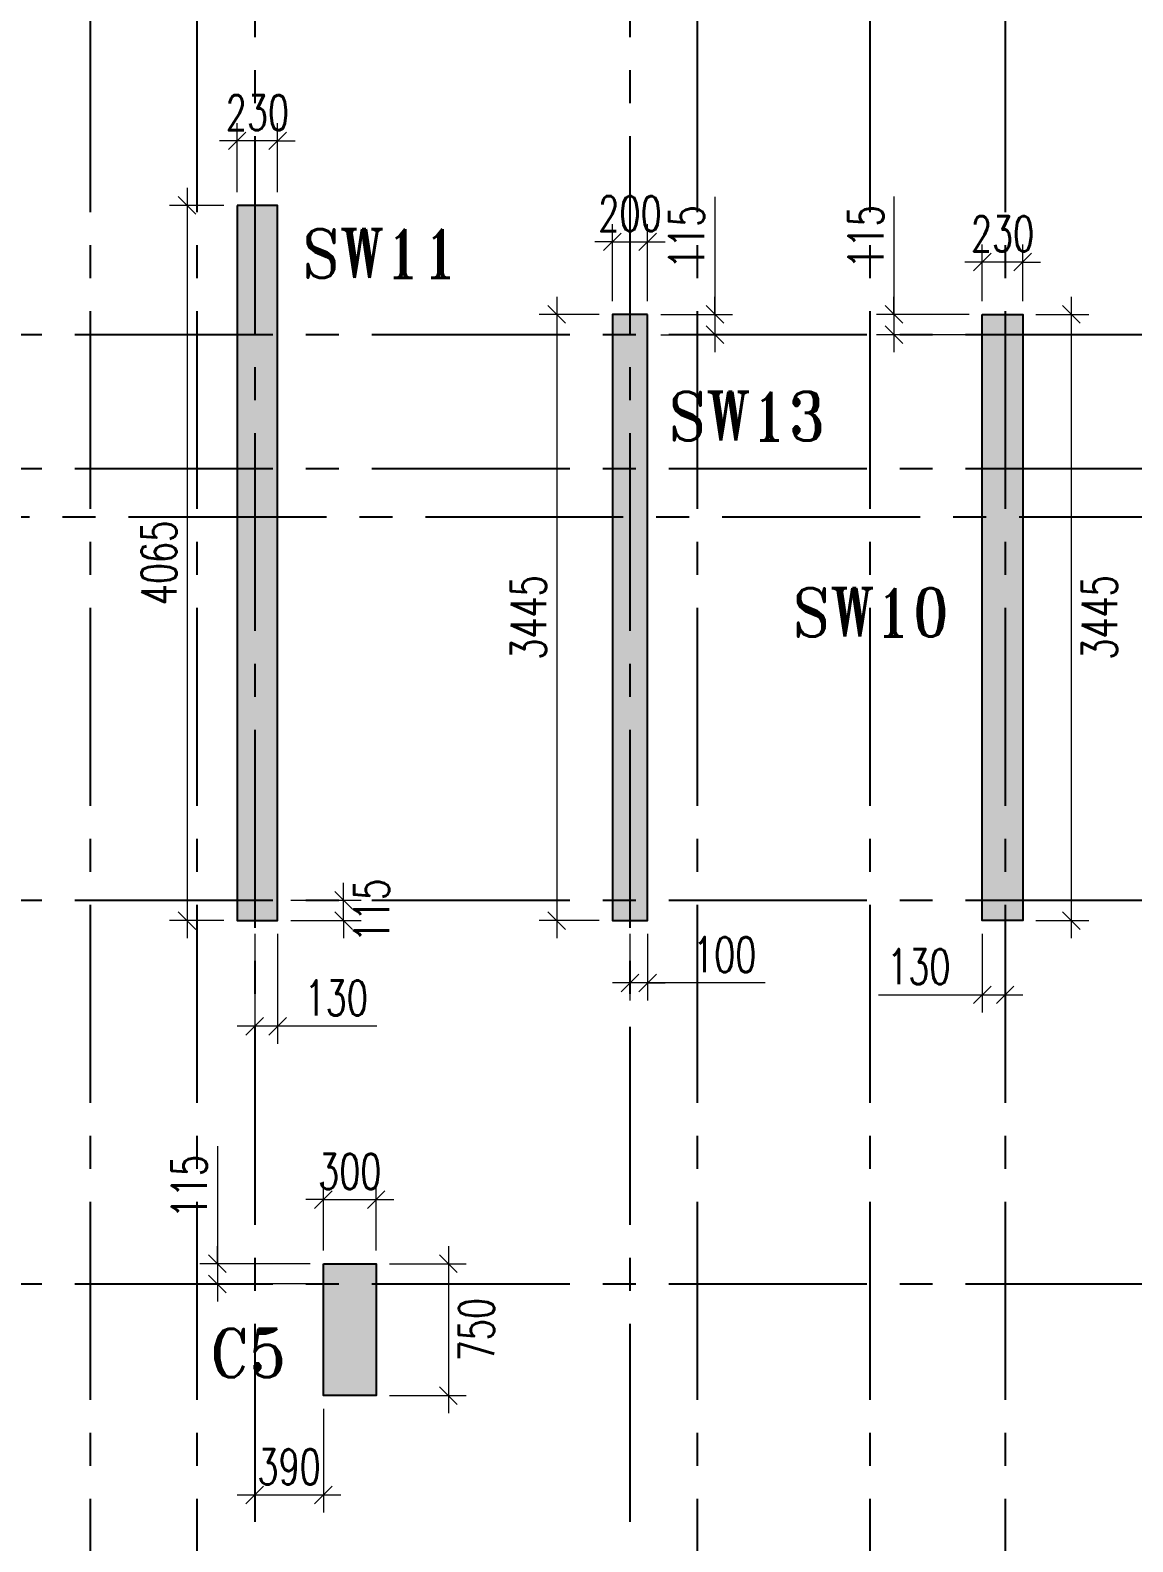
# Model space of a CAD drawing. Header units: millimetres. Extents: x 1123469 to 1752051, y -126924 to 196924.
# Drawn here: x 1422689 to 1428956, y -26479 to -17889 of the extents above; entities that cross this region are included whole.
import ezdxf

# ---------------------------------------------------------------- set-up
doc = ezdxf.new("R2010")
doc.units = ezdxf.units.MM
doc.header["$LTSCALE"] = 500
doc.header["$MEASUREMENT"] = 0
doc.header["$PDMODE"] = 34
for name, pattern in [('CONTINOUS', [0]), ('DASHDOT', [1, 0.5, -0.25, 0, -0.25]), ('Site$0$CENTER2', [1.125, 0.75, -0.125, 0.125, -0.125])]:
    doc.linetypes.add(name, pattern=pattern)
doc.layers.get('Defpoints').update_dxf_attribs({"lineweight": 0})
for name, color, linetype, lineweight in [('COL. NO.', 1, 'DASHDOT', 15), ('CUT OUT', 1, 'Continuous', 13), ('dim-M', 1, 'Continuous', 15), ('TOWER COL HATCH', 253, 'Continuous', 20)]:
    doc.layers.add(name, color=color, linetype=linetype, lineweight=lineweight)
for name, color, linetype in [('GLASS', 5, 'Continuous'), ('GRID', 7, 'Continuous'), ('TOWER AREA COLUMN.', 6, 'Continuous')]:
    doc.layers.add(name, color=color, linetype=linetype)
doc.styles.add('2MM', font='romans.shx', dxfattribs={"width": 0.7})
doc.styles.add('ROMANT', font='romant__.ttf', dxfattribs={"width": 0.9, "height": 600})
doc.dimstyles.new('RAJESH', dxfattribs={"dimtxt": 200, "dimasz": 180, "dimexe": 100, "dimexo": 250, "dimgap": 50, "dimtad": 2, "dimdec": 0, "dimzin": 1, "dimdsep": 46, "dimtxsty": '2MM', "dimblk": 'OBLIQUE', "dimcen": 0, "dimdle": 100, "dimclrd": 1, "dimclre": 1, "dimclrt": 3, "dimadec": 0, "dimazin": 0, "dimtfac": 1, "dimtdec": 0, "dimtix": 1, "dimtmove": 2, "dimatfit": 3, "dimfxl": 1, "dimtolj": 1, "dimlwd": -1, "dimarcsym": 0})

# ---------------------------------------------------------------- blocks, each defined once
blk = doc.blocks.new('EEE')
at = {"layer": 'GRID', "color": 16, "linetype": 'Site$0$CENTER2', "ltscale": 3}
for points in [[(1423030.6, 258923.2), (1423030.6, 223711.9)], [(1423635.6, 258923.2), (1423635.6, 223711.9)], [(1424487.3, 258923.2), (1423965.6, 258229.8), (1423965.6, 223711.9)], [(1425576.4, 258923.2), (1426098.1, 258229.8), (1426098.1, 223711.9)], [(1426480.6, 258923.2), (1426480.6, 223711.9)], [(1427460.6, 258923.2), (1427460.6, 223711.9)], [(1428230.6, 258923.2), (1428230.6, 223711.9)], [(1363880.9, 238538.8), (1442964.5, 238538.8)], [(1363880.9, 237778.8), (1442964.5, 237778.8)], [(1363880.9, 236875.5), (1364185.2, 237504), (1442964.5, 237504)], [(1363880.9, 235324.1), (1442964.5, 235324.1)], [(1363880.9, 233143.8), (1442964.5, 233143.8)]]:
    blk.add_lwpolyline(points, dxfattribs=at)
blk = doc.blocks.new('3tgra')
at = {"layer": 'TOWER COL HATCH'}
h = blk.add_hatch(color=253, dxfattribs=at)
h.dxf.hatch_style = 1
h.paths.add_polyline_path([(1383875.6, 78731.7), (1383875.6, 74666.6), (1383645.6, 74666.6), (1383645.6, 77881.7), (1383645.6, 78111.7), (1383645.6, 78731.7)])
h = blk.add_hatch(color=253, dxfattribs=at)
h.dxf.hatch_style = 1
h.paths.add_polyline_path([(1379640.6, 78111.7), (1379410.6, 78111.7), (1379410.6, 74666.6), (1379640.6, 74666.6), (1379640.6, 77881.7)])
h = blk.add_hatch(color=253, dxfattribs=at)
h.dxf.hatch_style = 1
h.paths.add_polyline_path([(1381543.1, 78111.7), (1381743.1, 78111.7), (1381743.1, 77881.7), (1381743.1, 74666.6), (1381543.1, 74666.6), (1381543.1, 77881.7)])
h = blk.add_hatch(color=253, dxfattribs=at)
h.dxf.hatch_style = 1
h.paths.add_polyline_path([(1383385.7, 72716.8), (1383085.7, 72716.8), (1383085.7, 71966.8), (1383385.7, 71966.8)])
at = {"layer": 'TOWER AREA COLUMN.', "color": 4}
for points in [[(1383875.6, 78731.7), (1383875.6, 74666.6), (1383645.6, 74666.6), (1383645.6, 77881.7), (1383645.6, 77881.7), (1383645.6, 78111.7), (1383645.6, 78111.7), (1383645.6, 78731.7), (1383875.6, 78731.7)], [(1379640.6, 78111.7), (1379410.6, 78111.7), (1379410.6, 74666.6), (1379640.6, 74666.6), (1379640.6, 77881.7), (1379640.6, 77881.7), (1379640.6, 78111.7)], [(1381543.1, 78111.7), (1381743.1, 78111.7), (1381743.1, 77881.7), (1381743.1, 77881.7), (1381743.1, 74666.6), (1381543.1, 74666.6), (1381543.1, 77881.7), (1381543.1, 77881.7), (1381543.1, 78111.7)]]:
    blk.add_lwpolyline(points, dxfattribs=at)
blk.add_lwpolyline([(1383385.7, 72716.8), (1383085.7, 72716.8), (1383085.7, 71966.8), (1383385.7, 71966.8)], close=True, dxfattribs=at)
blk = doc.blocks.new('_Oblique')
at = {"color": 0, "linetype": 'ByBlock', "lineweight": -2}
blk.add_line((-0.5, -0.5), (0.5, 0.5), dxfattribs=at)
blk = doc.blocks.new('*D1385')
at = {"layer": 'Defpoints', "color": 0, "ltscale": 100, "transparency": 16777216}
for p in [(1428100.6, 78409.7), (1428100.6, 78111.7), (1428330.6, 78111.7)]:
    blk.add_point(p, dxfattribs=at)
at = {"layer": 'dim-M', "color": 1, "lineweight": -2, "ltscale": 100, "transparency": 16777216}
for p, q in [((1428100.6, 78186.7), (1428100.6, 78509.7)), ((1428330.6, 78186.7), (1428330.6, 78509.7))]:
    blk.add_line(p, q, dxfattribs=at)
at = {"layer": 'dim-M', "color": 1, "ltscale": 100, "transparency": 16777216}
for p, q in [((1428100.6, 78409.7), (1428000.6, 78409.7)), ((1428330.6, 78409.7), (1428100.6, 78409.7)), ((1428330.6, 78409.7), (1428430.6, 78409.7))]:
    blk.add_line(p, q, dxfattribs=at)
at = {"layer": 'dim-M', "color": 1, "ltscale": 100, "transparency": 16777216, "xscale": 100, "yscale": 100, "zscale": 100}
blk.add_blockref('_Oblique', (1428100.6, 78409.7), dxfattribs=at)
at = {"layer": 'dim-M', "color": 1, "ltscale": 100, "transparency": 16777216, "xscale": 100, "yscale": 100, "zscale": 100, "rotation": 180}
blk.add_blockref('_Oblique', (1428330.6, 78409.7), dxfattribs=at)
at = {"layer": 'dim-M', "color": 3, "ltscale": 100, "transparency": 16777216, "insert": (1428215.6, 78569.7), "char_height": 200, "attachment_point": 5, "style": '2MM'}
blk.add_mtext('\\A1;230', dxfattribs=at)
blk = doc.blocks.new('*D1386')
at = {"layer": 'Defpoints', "color": 0, "ltscale": 100, "transparency": 16777216}
for p in [(1428330.6, 78111.7), (1428330.6, 74666.6), (1428606.5, 74666.6)]:
    blk.add_point(p, dxfattribs=at)
at = {"layer": 'dim-M', "color": 1, "ltscale": 100, "transparency": 16777216}
blk.add_line((1428606.5, 78211.7), (1428606.5, 74566.6), dxfattribs=at)
at = {"layer": 'dim-M', "color": 1, "lineweight": -2, "ltscale": 100, "transparency": 16777216}
for p, q in [((1428405.6, 78111.7), (1428706.5, 78111.7)), ((1428405.6, 74666.6), (1428706.5, 74666.6))]:
    blk.add_line(p, q, dxfattribs=at)
at = {"layer": 'dim-M', "color": 1, "ltscale": 100, "transparency": 16777216, "xscale": 100, "yscale": 100, "zscale": 100}
for p, rotation in [((1428606.5, 78111.7), 90), ((1428606.5, 74666.6), 270)]:
    blk.add_blockref('_Oblique', p, dxfattribs=dict(at, rotation=rotation))
at = {"layer": 'dim-M', "color": 3, "ltscale": 100, "transparency": 16777216, "insert": (1428766.5, 76389.1), "char_height": 200, "attachment_point": 5, "rotation": 90, "style": '2MM'}
blk.add_mtext('\\A1;3445', dxfattribs=at)
blk = doc.blocks.new('*D1387')
at = {"layer": 'Defpoints', "color": 0, "ltscale": 100, "transparency": 16777216}
for p in [(1428100.6, 78111.7), (1427598.5, 77996.7), (1428100.6, 77996.7)]:
    blk.add_point(p, dxfattribs=at)
at = {"layer": 'dim-M', "color": 1, "ltscale": 100, "transparency": 16777216}
for p, q in [((1427598.5, 78782.3), (1427598.5, 78111.7)), ((1427598.5, 78111.7), (1427598.5, 78211.7)), ((1427598.5, 78111.7), (1427598.5, 77996.7)), ((1427598.5, 78111.7), (1427598.5, 77996.7)), ((1427598.5, 77996.7), (1427598.5, 77896.7))]:
    blk.add_line(p, q, dxfattribs=at)
at = {"layer": 'dim-M', "color": 1, "lineweight": -2, "ltscale": 100, "transparency": 16777216}
for p, q in [((1428025.6, 78111.7), (1427498.5, 78111.7)), ((1428025.6, 77996.7), (1427498.5, 77996.7))]:
    blk.add_line(p, q, dxfattribs=at)
at = {"layer": 'dim-M', "color": 1, "ltscale": 100, "transparency": 16777216, "xscale": 100, "yscale": 100, "zscale": 100}
for p, rotation in [((1427598.5, 78111.7), 270), ((1427598.5, 77996.7), 90)]:
    blk.add_blockref('_Oblique', p, dxfattribs=dict(at, rotation=rotation))
at = {"layer": 'dim-M', "color": 3, "ltscale": 100, "transparency": 16777216, "insert": (1427438.5, 78552.3), "char_height": 200, "attachment_point": 5, "rotation": 90, "style": '2MM'}
blk.add_mtext('\\A1;115', dxfattribs=at)
blk = doc.blocks.new('*D1388')
at = {"layer": 'Defpoints', "color": 0, "ltscale": 100, "transparency": 16777216}
for p in [(1428100.6, 74666.6), (1428230.6, 74666.6), (1428230.6, 74244.8)]:
    blk.add_point(p, dxfattribs=at)
at = {"layer": 'dim-M', "color": 1, "lineweight": -2, "ltscale": 100, "transparency": 16777216}
for p, q in [((1428100.6, 74591.6), (1428100.6, 74144.8)), ((1428230.6, 74591.6), (1428230.6, 74144.8))]:
    blk.add_line(p, q, dxfattribs=at)
at = {"layer": 'dim-M', "color": 1, "ltscale": 100, "transparency": 16777216}
for p, q in [((1427510.1, 74244.8), (1428100.6, 74244.8)), ((1428000.6, 74244.8), (1428330.6, 74244.8))]:
    blk.add_line(p, q, dxfattribs=at)
at = {"layer": 'dim-M', "color": 1, "ltscale": 100, "transparency": 16777216, "xscale": 100, "yscale": 100, "zscale": 100, "rotation": 180}
blk.add_blockref('_Oblique', (1428100.6, 74244.8), dxfattribs=at)
at = {"layer": 'dim-M', "color": 1, "ltscale": 100, "transparency": 16777216, "xscale": 100, "yscale": 100, "zscale": 100}
blk.add_blockref('_Oblique', (1428230.6, 74244.8), dxfattribs=at)
at = {"layer": 'dim-M', "color": 3, "ltscale": 100, "transparency": 16777216, "insert": (1427740.1, 74404.8), "char_height": 200, "attachment_point": 5, "style": '2MM'}
blk.add_mtext('\\A1;130', dxfattribs=at)
blk = doc.blocks.new('*D1389')
at = {"layer": 'Defpoints', "color": 0, "ltscale": 100, "transparency": 16777216}
for p in [(1426198.1, 78524.5), (1425998.1, 78111.7), (1426198.1, 78111.7)]:
    blk.add_point(p, dxfattribs=at)
at = {"layer": 'dim-M', "color": 1, "lineweight": -2, "ltscale": 100, "transparency": 16777216}
for p, q in [((1425998.1, 78186.7), (1425998.1, 78624.5)), ((1426198.1, 78186.7), (1426198.1, 78624.5))]:
    blk.add_line(p, q, dxfattribs=at)
at = {"layer": 'dim-M', "color": 1, "ltscale": 100, "transparency": 16777216}
for p, q in [((1425998.1, 78524.5), (1425898.1, 78524.5)), ((1425998.1, 78524.5), (1426198.1, 78524.5)), ((1426198.1, 78524.5), (1426298.1, 78524.5))]:
    blk.add_line(p, q, dxfattribs=at)
at = {"layer": 'dim-M', "color": 1, "ltscale": 100, "transparency": 16777216, "xscale": 100, "yscale": 100, "zscale": 100}
blk.add_blockref('_Oblique', (1425998.1, 78524.5), dxfattribs=at)
at = {"layer": 'dim-M', "color": 1, "ltscale": 100, "transparency": 16777216, "xscale": 100, "yscale": 100, "zscale": 100, "rotation": 180}
blk.add_blockref('_Oblique', (1426198.1, 78524.5), dxfattribs=at)
at = {"layer": 'dim-M', "color": 3, "ltscale": 100, "transparency": 16777216, "insert": (1426098.1, 78684.5), "char_height": 200, "attachment_point": 5, "style": '2MM'}
blk.add_mtext('\\A1;200', dxfattribs=at)
blk = doc.blocks.new('*D1390')
at = {"layer": 'Defpoints', "color": 0, "ltscale": 100, "transparency": 16777216}
for p in [(1426198.1, 78111.7), (1426198.1, 77996.7), (1426580.6, 77996.7)]:
    blk.add_point(p, dxfattribs=at)
at = {"layer": 'dim-M', "color": 1, "ltscale": 100, "transparency": 16777216}
for p, q in [((1426580.6, 78780.9), (1426580.6, 78111.7)), ((1426580.6, 78111.7), (1426580.6, 78211.7)), ((1426580.6, 78111.7), (1426580.6, 77996.7)), ((1426580.6, 78111.7), (1426580.6, 77996.7)), ((1426580.6, 77996.7), (1426580.6, 77896.7))]:
    blk.add_line(p, q, dxfattribs=at)
at = {"layer": 'dim-M', "color": 1, "lineweight": -2, "ltscale": 100, "transparency": 16777216}
for p, q in [((1426273.1, 78111.7), (1426680.6, 78111.7)), ((1426273.1, 77996.7), (1426680.6, 77996.7))]:
    blk.add_line(p, q, dxfattribs=at)
at = {"layer": 'dim-M', "color": 1, "ltscale": 100, "transparency": 16777216, "xscale": 100, "yscale": 100, "zscale": 100}
for p, rotation in [((1426580.6, 78111.7), 270), ((1426580.6, 77996.7), 90)]:
    blk.add_blockref('_Oblique', p, dxfattribs=dict(at, rotation=rotation))
at = {"layer": 'dim-M', "color": 3, "ltscale": 100, "transparency": 16777216, "insert": (1426420.6, 78550.9), "char_height": 200, "attachment_point": 5, "rotation": 90, "style": '2MM'}
blk.add_mtext('\\A1;115', dxfattribs=at)
blk = doc.blocks.new('*D1391')
at = {"layer": 'Defpoints', "color": 0, "ltscale": 100, "transparency": 16777216}
for p in [(1425998.1, 78111.7), (1425681.5, 74666.6), (1425998.1, 74666.6)]:
    blk.add_point(p, dxfattribs=at)
at = {"layer": 'dim-M', "color": 1, "ltscale": 100, "transparency": 16777216}
blk.add_line((1425681.5, 78211.7), (1425681.5, 74566.6), dxfattribs=at)
at = {"layer": 'dim-M', "color": 1, "lineweight": -2, "ltscale": 100, "transparency": 16777216}
for p, q in [((1425923.1, 78111.7), (1425581.5, 78111.7)), ((1425923.1, 74666.6), (1425581.5, 74666.6))]:
    blk.add_line(p, q, dxfattribs=at)
at = {"layer": 'dim-M', "color": 1, "ltscale": 100, "transparency": 16777216, "xscale": 100, "yscale": 100, "zscale": 100}
for p, rotation in [((1425681.5, 78111.7), 90), ((1425681.5, 74666.6), 270)]:
    blk.add_blockref('_Oblique', p, dxfattribs=dict(at, rotation=rotation))
at = {"layer": 'dim-M', "color": 3, "ltscale": 100, "transparency": 16777216, "insert": (1425521.5, 76389.1), "char_height": 200, "attachment_point": 5, "rotation": 90, "style": '2MM'}
blk.add_mtext('\\A1;3445', dxfattribs=at)
blk = doc.blocks.new('*D1392')
at = {"layer": 'Defpoints', "color": 0, "ltscale": 100, "transparency": 16777216}
for p in [(1426098.1, 74666.6), (1426198.1, 74666.6), (1426098.1, 74312.7)]:
    blk.add_point(p, dxfattribs=at)
at = {"layer": 'dim-M', "color": 1, "lineweight": -2, "ltscale": 100, "transparency": 16777216}
for p, q in [((1426098.1, 74591.6), (1426098.1, 74212.7)), ((1426198.1, 74591.6), (1426198.1, 74212.7))]:
    blk.add_line(p, q, dxfattribs=at)
at = {"layer": 'dim-M', "color": 1, "ltscale": 100, "transparency": 16777216}
for p, q in [((1426098.1, 74312.7), (1425998.1, 74312.7)), ((1426198.1, 74312.7), (1426098.1, 74312.7)), ((1426198.1, 74312.7), (1426098.1, 74312.7)), ((1426198.1, 74312.7), (1426298.1, 74312.7)), ((1426866.3, 74312.7), (1426198.1, 74312.7))]:
    blk.add_line(p, q, dxfattribs=at)
at = {"layer": 'dim-M', "color": 1, "ltscale": 100, "transparency": 16777216, "xscale": 100, "yscale": 100, "zscale": 100}
blk.add_blockref('_Oblique', (1426098.1, 74312.7), dxfattribs=at)
at = {"layer": 'dim-M', "color": 1, "ltscale": 100, "transparency": 16777216, "xscale": 100, "yscale": 100, "zscale": 100, "rotation": 180}
blk.add_blockref('_Oblique', (1426198.1, 74312.7), dxfattribs=at)
at = {"layer": 'dim-M', "color": 3, "ltscale": 100, "transparency": 16777216, "insert": (1426636.3, 74472.7), "char_height": 200, "attachment_point": 5, "style": '2MM'}
blk.add_mtext('\\A1;100', dxfattribs=at)
blk = doc.blocks.new('*D1393')
at = {"layer": 'Defpoints', "color": 0, "ltscale": 100, "transparency": 16777216}
for p in [(1423865.6, 79098.5), (1423865.6, 78731.7), (1424095.6, 78731.7)]:
    blk.add_point(p, dxfattribs=at)
at = {"layer": 'dim-M', "color": 1, "lineweight": -2, "ltscale": 100, "transparency": 16777216}
for p, q in [((1423865.6, 78806.7), (1423865.6, 79198.5)), ((1424095.6, 78806.7), (1424095.6, 79198.5))]:
    blk.add_line(p, q, dxfattribs=at)
at = {"layer": 'dim-M', "color": 1, "ltscale": 100, "transparency": 16777216}
for p, q in [((1423865.6, 79098.5), (1423765.6, 79098.5)), ((1424095.6, 79098.5), (1423865.6, 79098.5)), ((1424095.6, 79098.5), (1424195.6, 79098.5))]:
    blk.add_line(p, q, dxfattribs=at)
at = {"layer": 'dim-M', "color": 1, "ltscale": 100, "transparency": 16777216, "xscale": 100, "yscale": 100, "zscale": 100}
blk.add_blockref('_Oblique', (1423865.6, 79098.5), dxfattribs=at)
at = {"layer": 'dim-M', "color": 1, "ltscale": 100, "transparency": 16777216, "xscale": 100, "yscale": 100, "zscale": 100, "rotation": 180}
blk.add_blockref('_Oblique', (1424095.6, 79098.5), dxfattribs=at)
at = {"layer": 'dim-M', "color": 3, "ltscale": 100, "transparency": 16777216, "insert": (1423980.6, 79258.5), "char_height": 200, "attachment_point": 5, "style": '2MM'}
blk.add_mtext('\\A1;230', dxfattribs=at)
blk = doc.blocks.new('*D1394')
at = {"layer": 'Defpoints', "color": 0, "ltscale": 100, "transparency": 16777216}
for p in [(1423865.6, 78731.7), (1423581.1, 74666.6), (1423865.6, 74666.6)]:
    blk.add_point(p, dxfattribs=at)
at = {"layer": 'dim-M', "color": 1, "ltscale": 100, "transparency": 16777216}
blk.add_line((1423581.1, 78831.7), (1423581.1, 74566.6), dxfattribs=at)
at = {"layer": 'dim-M', "color": 1, "lineweight": -2, "ltscale": 100, "transparency": 16777216}
for p, q in [((1423790.6, 78731.7), (1423481.1, 78731.7)), ((1423790.6, 74666.6), (1423481.1, 74666.6))]:
    blk.add_line(p, q, dxfattribs=at)
at = {"layer": 'dim-M', "color": 1, "ltscale": 100, "transparency": 16777216, "xscale": 100, "yscale": 100, "zscale": 100}
for p, rotation in [((1423581.1, 78731.7), 90), ((1423581.1, 74666.6), 270)]:
    blk.add_blockref('_Oblique', p, dxfattribs=dict(at, rotation=rotation))
at = {"layer": 'dim-M', "color": 3, "ltscale": 100, "transparency": 16777216, "insert": (1423421.1, 76699.1), "char_height": 200, "attachment_point": 5, "rotation": 90, "style": '2MM'}
blk.add_mtext('\\A1;4065', dxfattribs=at)
blk = doc.blocks.new('*D1395')
at = {"layer": 'Defpoints', "color": 0, "ltscale": 100, "transparency": 16777216}
for p in [(1424095.6, 74782), (1424470.2, 74782), (1424095.6, 74666.6)]:
    blk.add_point(p, dxfattribs=at)
at = {"layer": 'dim-M', "color": 1, "ltscale": 100, "transparency": 16777216}
for p, q in [((1424470.2, 74782), (1424470.2, 74882)), ((1424470.2, 74666.6), (1424470.2, 74782)), ((1424470.2, 74666.6), (1424470.2, 74566.6))]:
    blk.add_line(p, q, dxfattribs=at)
at = {"layer": 'dim-M', "color": 1, "lineweight": -2, "ltscale": 100, "transparency": 16777216}
for p, q in [((1424170.6, 74782), (1424570.2, 74782)), ((1424170.6, 74666.6), (1424570.2, 74666.6))]:
    blk.add_line(p, q, dxfattribs=at)
at = {"layer": 'dim-M', "color": 1, "ltscale": 100, "transparency": 16777216, "xscale": 100, "yscale": 100, "zscale": 100}
for p, rotation in [((1424470.2, 74782), 270), ((1424470.2, 74666.6), 90)]:
    blk.add_blockref('_Oblique', p, dxfattribs=dict(at, rotation=rotation))
at = {"layer": 'dim-M', "color": 3, "ltscale": 100, "transparency": 16777216, "insert": (1424630.2, 74724.3), "char_height": 200, "attachment_point": 5, "rotation": 90, "style": '2MM'}
blk.add_mtext('\\A1;115', dxfattribs=at)
blk = doc.blocks.new('*D1396')
at = {"layer": 'Defpoints', "color": 0, "ltscale": 100, "transparency": 16777216}
for p in [(1423965.6, 74666.6), (1424095.6, 74666.6), (1423965.6, 74066.5)]:
    blk.add_point(p, dxfattribs=at)
at = {"layer": 'dim-M', "color": 1, "lineweight": -2, "ltscale": 100, "transparency": 16777216}
for p, q in [((1423965.6, 74591.6), (1423965.6, 73966.5)), ((1424095.6, 74591.6), (1424095.6, 73966.5))]:
    blk.add_line(p, q, dxfattribs=at)
at = {"layer": 'dim-M', "color": 1, "ltscale": 100, "transparency": 16777216}
for p, q in [((1424195.6, 74066.5), (1423865.6, 74066.5)), ((1424658.8, 74066.5), (1424095.6, 74066.5))]:
    blk.add_line(p, q, dxfattribs=at)
at = {"layer": 'dim-M', "color": 1, "ltscale": 100, "transparency": 16777216, "xscale": 100, "yscale": 100, "zscale": 100, "rotation": 180}
blk.add_blockref('_Oblique', (1423965.6, 74066.5), dxfattribs=at)
at = {"layer": 'dim-M', "color": 1, "ltscale": 100, "transparency": 16777216, "xscale": 100, "yscale": 100, "zscale": 100}
blk.add_blockref('_Oblique', (1424095.6, 74066.5), dxfattribs=at)
at = {"layer": 'dim-M', "color": 3, "ltscale": 100, "transparency": 16777216, "insert": (1424428.8, 74226.5), "char_height": 200, "attachment_point": 5, "style": '2MM'}
blk.add_mtext('\\A1;130', dxfattribs=at)
blk = doc.blocks.new('*D1463')
at = {"layer": 'Defpoints', "color": 0, "ltscale": 100, "transparency": 16777216}
for p in [(1424655.5, 73081.1), (1424355.5, 72716.8), (1424655.5, 72716.8)]:
    blk.add_point(p, dxfattribs=at)
at = {"layer": 'dim-M', "color": 1, "lineweight": -2, "ltscale": 100, "transparency": 16777216}
for p, q in [((1424355.5, 72791.8), (1424355.5, 73181.1)), ((1424655.5, 72791.8), (1424655.5, 73181.1))]:
    blk.add_line(p, q, dxfattribs=at)
at = {"layer": 'dim-M', "color": 1, "ltscale": 100, "transparency": 16777216}
for p, q in [((1424355.5, 73081.1), (1424255.5, 73081.1)), ((1424355.5, 73081.1), (1424655.5, 73081.1)), ((1424655.5, 73081.1), (1424755.5, 73081.1))]:
    blk.add_line(p, q, dxfattribs=at)
at = {"layer": 'dim-M', "color": 1, "ltscale": 100, "transparency": 16777216, "xscale": 100, "yscale": 100, "zscale": 100}
blk.add_blockref('_Oblique', (1424355.5, 73081.1), dxfattribs=at)
at = {"layer": 'dim-M', "color": 1, "ltscale": 100, "transparency": 16777216, "xscale": 100, "yscale": 100, "zscale": 100, "rotation": 180}
blk.add_blockref('_Oblique', (1424655.5, 73081.1), dxfattribs=at)
at = {"layer": 'dim-M', "color": 3, "ltscale": 100, "transparency": 16777216, "insert": (1424505.5, 73241.1), "char_height": 200, "attachment_point": 5, "style": '2MM'}
blk.add_mtext('\\A1;300', dxfattribs=at)
blk = doc.blocks.new('*D1464')
at = {"layer": 'Defpoints', "color": 0, "ltscale": 100, "transparency": 16777216}
for p in [(1424655.5, 72716.8), (1424655.5, 71966.8), (1425066.3, 71966.8)]:
    blk.add_point(p, dxfattribs=at)
at = {"layer": 'dim-M', "color": 1, "ltscale": 100, "transparency": 16777216}
blk.add_line((1425066.3, 72816.8), (1425066.3, 71866.8), dxfattribs=at)
at = {"layer": 'dim-M', "color": 1, "lineweight": -2, "ltscale": 100, "transparency": 16777216}
for p, q in [((1424730.5, 72716.8), (1425166.3, 72716.8)), ((1424730.5, 71966.8), (1425166.3, 71966.8))]:
    blk.add_line(p, q, dxfattribs=at)
at = {"layer": 'dim-M', "color": 1, "ltscale": 100, "transparency": 16777216, "xscale": 100, "yscale": 100, "zscale": 100}
for p, rotation in [((1425066.3, 72716.8), 90), ((1425066.3, 71966.8), 270)]:
    blk.add_blockref('_Oblique', p, dxfattribs=dict(at, rotation=rotation))
at = {"layer": 'dim-M', "color": 3, "ltscale": 100, "transparency": 16777216, "insert": (1425226.3, 72341.8), "char_height": 200, "attachment_point": 5, "rotation": 90, "style": '2MM'}
blk.add_mtext('\\A1;750', dxfattribs=at)
blk = doc.blocks.new('*D1465')
at = {"layer": 'Defpoints', "color": 0, "ltscale": 100, "transparency": 16777216}
for p in [(1424355.5, 72716.8), (1423753.2, 72601.8), (1424355.5, 72601.8)]:
    blk.add_point(p, dxfattribs=at)
at = {"layer": 'dim-M', "color": 1, "ltscale": 100, "transparency": 16777216}
for p, q in [((1423753.2, 73385), (1423753.2, 72716.8)), ((1423753.2, 72716.8), (1423753.2, 72816.8)), ((1423753.2, 72716.8), (1423753.2, 72601.8)), ((1423753.2, 72716.8), (1423753.2, 72601.8)), ((1423753.2, 72601.8), (1423753.2, 72501.8))]:
    blk.add_line(p, q, dxfattribs=at)
at = {"layer": 'dim-M', "color": 1, "lineweight": -2, "ltscale": 100, "transparency": 16777216}
for p, q in [((1424280.5, 72716.8), (1423653.2, 72716.8)), ((1424280.5, 72601.8), (1423653.2, 72601.8))]:
    blk.add_line(p, q, dxfattribs=at)
at = {"layer": 'dim-M', "color": 1, "ltscale": 100, "transparency": 16777216, "xscale": 100, "yscale": 100, "zscale": 100}
for p, rotation in [((1423753.2, 72716.8), 270), ((1423753.2, 72601.8), 90)]:
    blk.add_blockref('_Oblique', p, dxfattribs=dict(at, rotation=rotation))
at = {"layer": 'dim-M', "color": 3, "ltscale": 100, "transparency": 16777216, "insert": (1423593.2, 73155), "char_height": 200, "attachment_point": 5, "rotation": 90, "style": '2MM'}
blk.add_mtext('\\A1;115', dxfattribs=at)
blk = doc.blocks.new('*D1479')
at = {"layer": 'Defpoints', "color": 0, "ltscale": 100, "transparency": 16777216}
for p in [(1424355.5, 71966.8), (1423965.6, 71850), (1423965.6, 71402)]:
    blk.add_point(p, dxfattribs=at)
at = {"layer": 'dim-M', "color": 1, "lineweight": -2, "ltscale": 100, "transparency": 16777216}
for p, q in [((1424355.5, 71891.8), (1424355.5, 71302)), ((1423965.6, 71775), (1423965.6, 71302))]:
    blk.add_line(p, q, dxfattribs=at)
at = {"layer": 'dim-M', "color": 1, "ltscale": 100, "transparency": 16777216}
blk.add_line((1424455.5, 71402), (1423865.6, 71402), dxfattribs=at)
at = {"layer": 'dim-M', "color": 1, "ltscale": 100, "transparency": 16777216, "xscale": 100, "yscale": 100, "zscale": 100, "rotation": 180}
blk.add_blockref('_Oblique', (1423965.6, 71402), dxfattribs=at)
at = {"layer": 'dim-M', "color": 1, "ltscale": 100, "transparency": 16777216, "xscale": 100, "yscale": 100, "zscale": 100}
blk.add_blockref('_Oblique', (1424355.5, 71402), dxfattribs=at)
at = {"layer": 'dim-M', "color": 3, "ltscale": 100, "transparency": 16777216, "insert": (1424160.6, 71562), "char_height": 200, "attachment_point": 5, "style": '2MM'}
blk.add_mtext('\\A1;390', dxfattribs=at)
blk = doc.blocks.new('G012')
at = {"layer": 'COL. NO.', "color": 7, "linetype": 'CONTINOUS', "style": 'ROMANT', "width": 0.9}
for s, p in [('SW11', (1424236.2, 78320.6, 0)), ('SW13', (1426317.8, 77396.1, 0)), ('SW10', (1427022.6, 76280.7, 0))]:
    blk.add_text(s, height=275, dxfattribs=at).set_placement(p)
at = {"layer": 'COL. NO.', "color": 4, "linetype": 'CONTINOUS', "style": 'ROMANT', "width": 0.9}
blk.add_text('C5', height=275, dxfattribs=at).set_placement((1423710.6, 72071.4, 0))
at = {"layer": 'dim-M', "ltscale": 100}
for base, p1, p2, angle, picture, middle in [((1423865.6, 79098.5), (1424095.6, 78731.7), (1423865.6, 78731.7), 180, '*D1393', (1423980.6, 79258.5)), ((1423581.1, 74666.6), (1423865.6, 78731.7), (1423865.6, 74666.6), 90, '*D1394', (1423421.1, 76699.1)), ((1426198.1, 78524.5), (1425998.1, 78111.7), (1426198.1, 78111.7), 180, '*D1389', (1426098.1, 78684.5)), ((1428100.6, 78409.7), (1428330.6, 78111.7), (1428100.6, 78111.7), 180, '*D1385', (1428215.6, 78569.7)), ((1425681.5, 74666.6), (1425998.1, 78111.7), (1425998.1, 74666.6), 90, '*D1391', (1425521.5, 76389.1)), ((1428606.5, 74666.6), (1428330.6, 78111.7), (1428330.6, 74666.6), 90, '*D1386', (1428766.5, 76389.1)), ((1424470.2, 74782), (1424095.6, 74666.6), (1424095.6, 74782), 90, '*D1395', (1424630.2, 74724.3)), ((1425066.3, 71966.8), (1424655.5, 72716.8), (1424655.5, 71966.8), 90, '*D1464', (1425226.3, 72341.8))]:
    dim = blk.add_linear_dim(base=base, p1=p1, p2=p2, angle=angle, dimstyle='RAJESH', override={"dimasz": 100, "dimexo": 75, "dimgap": 60, "dimtmove": 1}, dxfattribs=at)
    dim.commit()
    dim.dimension.update_dxf_attribs({"geometry": picture, "text_midpoint": middle})
for base, p1, p2, angle, picture, middle in [((1426580.6, 77996.7), (1426198.1, 78111.7), (1426198.1, 77996.7), 90, '*D1390', (1426740.6, 78550.9)), ((1427598.5, 77996.7), (1428100.6, 78111.7), (1428100.6, 77996.7), 90, '*D1387', (1427598.5, 78552.3)), ((1423965.6, 74066.5), (1424095.6, 74666.6), (1423965.6, 74666.6), 180, '*D1396', (1424428.8, 73927.8)), ((1426098.1, 74312.7), (1426198.1, 74666.6), (1426098.1, 74666.6), 180, '*D1392', (1426636.3, 74242.1)), ((1428230.6, 74244.8), (1428100.6, 74666.6), (1428230.6, 74666.6), 180, '*D1388', (1427740.1, 74200.3)), ((1423753.2, 72601.8), (1424355.5, 72716.8), (1424355.5, 72601.8), 90, '*D1465', (1423717.9, 73155)), ((1423965.6, 71402), (1424355.5, 71966.8), (1423965.6, 71850), 180, '*D1479', (1424160.6, 71402))]:
    dim = blk.add_linear_dim(base=base, p1=p1, p2=p2, angle=angle, dimstyle='RAJESH', override={"dimasz": 100, "dimexo": 75, "dimgap": 60, "dimtmove": 1}, dxfattribs=at)
    dim.commit()
    dim.dimension.update_dxf_attribs({"geometry": picture, "text_midpoint": middle, "dimtype": 128})
dim = blk.add_linear_dim(base=(1424655.5, 73081.1), p1=(1424355.5, 72716.8), p2=(1424655.5, 72716.8), dimstyle='RAJESH', override={"dimasz": 100, "dimexo": 75, "dimgap": 60, "dimtmove": 1}, dxfattribs=at)
dim.commit()
dim.dimension.update_dxf_attribs({"geometry": '*D1463', "text_midpoint": (1424505.5, 73241.1)})

msp = doc.modelspace()

# ---------------------------------------------------------------- block references
at = {"layer": 'CUT OUT', "color": 4, "xscale": -1}
msp.add_blockref('3tgra', (2807741.3, -97615.5), dxfattribs=at)
at = {"layer": 'dim-M', "color": 4}
msp.add_blockref('G012', (0, -97615.5), dxfattribs=at)
at = {"layer": 'GLASS', "color": 4}
msp.add_blockref('EEE', (0, -258157.5), dxfattribs=at)

doc.saveas('drawing.dxf')
